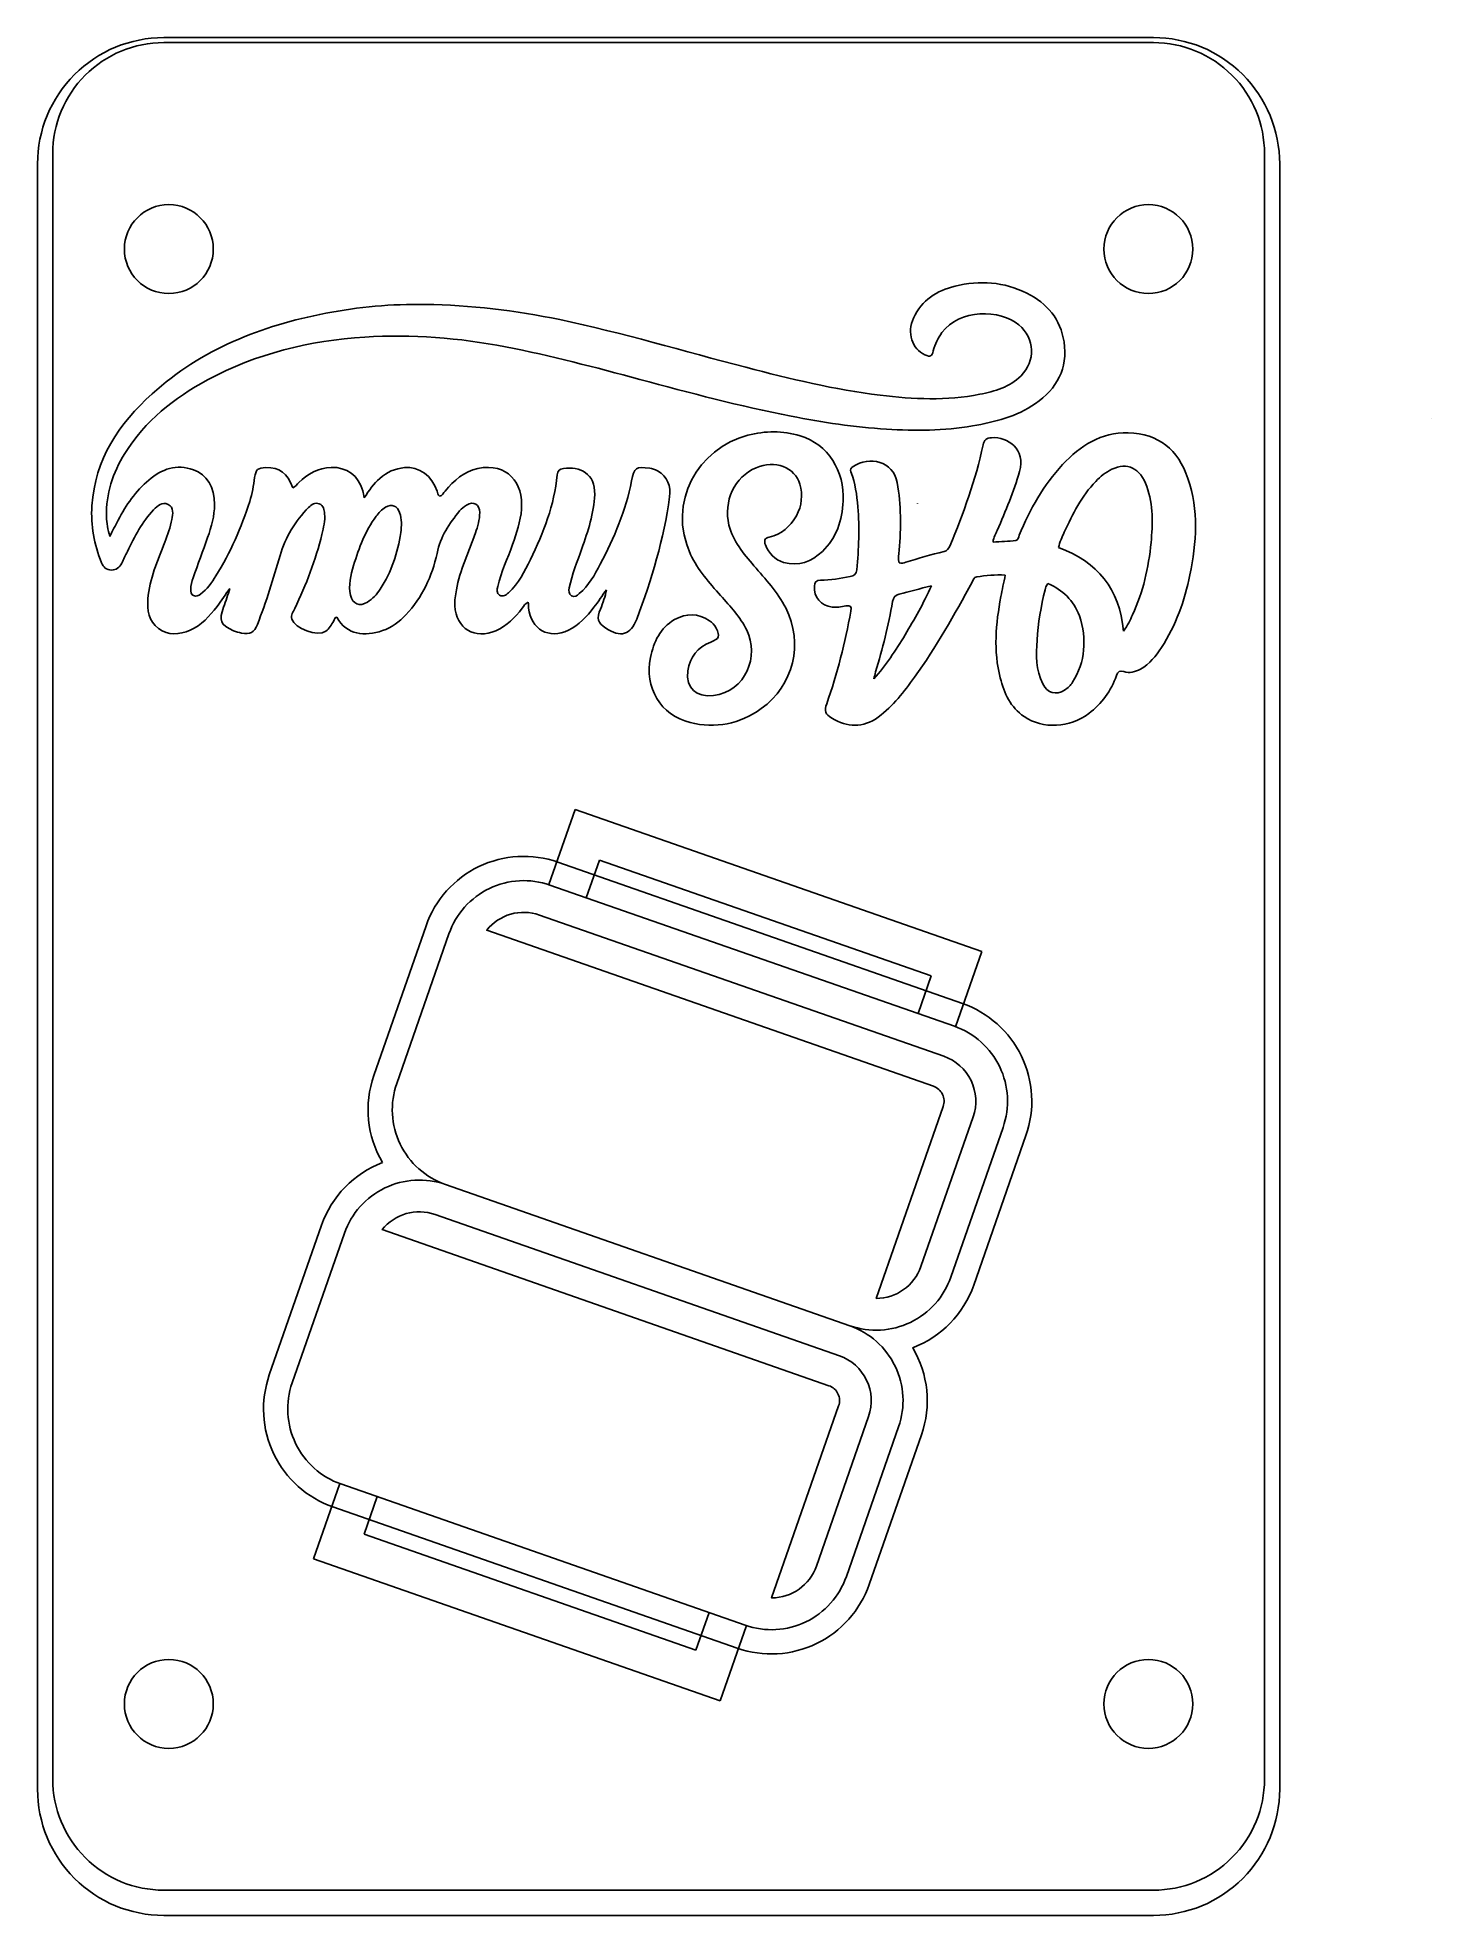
# Model space of a CAD drawing. Header units: millimetres. Extents: x -30.8 to 38.3, y -46.5 to 46.5.
import ezdxf

# ---------------------------------------------------------------- set-up
doc = ezdxf.new("R2010")
doc.units = ezdxf.units.MM
doc.layers.get('0').update_dxf_attribs({"linetype": 'CONTINUOUS'})

msp = doc.modelspace()

# ---------------------------------------------------------------- linework, layer by layer
for p, q in [((38.265, 27.603), (38.265, 27.601)), ((12.826, 23.4), (12.826, 23.402)), ((-5.436, 4.546), (-4.137, 8.264)), ((-4.137, 8.264), (16, 1.232)), ((-3.582, 3.899), (-2.931, 5.763)), ((-2.931, 5.763), (13.498, 0.026)), ((16, 1.232), (14.701, -2.486)), ((13.498, 0.026), (12.847, -1.839)), ((-17.085, -28.814), (-15.787, -25.095)), ((-14.584, -27.607), (-13.933, -25.743)), ((1.845, -33.344), (-14.584, -27.607)), ((3.051, -35.846), (-17.085, -28.814)), ((2.496, -31.48), (1.845, -33.344)), ((4.35, -32.127), (3.051, -35.846))]:
    msp.add_line(p, q)
for points in [[(-30.75, 40.22), (-30.75, -40.22, 0.414214), (-24.5, -46.47), (24.5, -46.47, 0.414214), (30.75, -40.22), (30.75, 40.22, 0.414214), (24.5, 46.47), (-24.5, 46.47, 0.414214)], [(-30, 40.72), (-30, -39.72, 0.414214), (-24.5, -45.22), (24.5, -45.22, 0.414214), (30, -39.72), (30, 40.72, 0.414214), (24.5, 46.22), (-24.5, 46.22, 0.414214)], [(-13.666, -9.208, 0.221661), (-16.689, -12.312), (-19.275, -19.717, 0.414214), (-16.125, -26.249), (3.897, -33.24, 0.414214), (10.428, -30.09), (13.014, -22.685, 0.221661), (12.58, -18.373, 0.221661), (15.603, -15.269), (18.19, -7.864, 0.414214), (15.039, -1.333), (-4.982, 5.659, 0.414214), (-11.513, 2.509), (-14.099, -4.896, 0.221661)], [(-10.554, -10.295), (9.468, -17.286, 0.414214), (14.471, -14.874), (17.057, -7.468, 0.414214), (14.644, -2.465), (-5.378, 4.526, 0.414214), (-10.38, 2.113), (-12.967, -5.292, 0.414214)], [(12.987, -14.356), (15.574, -6.95, 0.414214), (14.126, -3.949), (-5.896, 3.043, 0.317837), (-8.511, 2.293), (13.608, -5.432, -0.414214), (14.09, -6.432), (10.772, -15.935, 0.317837)], [(-15.729, -25.116, -0.414214), (-18.142, -20.113), (-15.556, -12.708, -0.414214), (-10.554, -10.295), (9.468, -17.286, -0.414214), (11.881, -22.289), (9.295, -29.695, -0.414214), (4.292, -32.108)], [(8.95, -18.77), (-11.071, -11.778, 0.317837), (-13.687, -12.528), (8.432, -20.253, -0.414214), (8.915, -21.253), (5.596, -30.756, 0.317837), (7.812, -29.177), (10.398, -21.771, 0.414214)]]:
    msp.add_lwpolyline(points, format="xyb", close=True)
for centre in [(-24.25, 36), (24.25, 36), (-24.25, -36), (24.25, -36)]:
    msp.add_circle(centre, 2.2)
for points in [[(12.622, 32.589), (13.029, 33.471), (13.773, 33.943), (14.676, 34.165)], [(14.676, 34.165), (15.897, 34.465), (17.1, 34.383), (18.236, 33.815)], [(18.236, 33.815), (19.233, 33.316), (19.902, 32.529), (20.073, 31.405)], [(-25.082, 28.837), (-22.629, 31.046), (-19.679, 32.214), (-16.478, 32.826)], [(-16.478, 32.826), (-14.853, 33.137), (-13.211, 33.288), (-11.557, 33.263)], [(-11.557, 33.263), (-9.313, 33.229), (-7.092, 32.969), (-4.895, 32.508)], [(13.188, 30.767), (12.548, 31.046), (12.288, 31.865), (12.622, 32.589)], [(17.836, 32.251), (16.935, 33.015), (14.869, 33.054), (14.026, 31.867)], [(-14.552, 31.644), (-17.283, 31.463), (-19.91, 30.839), (-22.337, 29.524)], [(-7.575, 31.161), (-9.882, 31.607), (-12.21, 31.799), (-14.552, 31.644)], [(-4.895, 32.508), (-1.79, 31.857), (1.248, 30.945), (4.317, 30.15)], [(14.026, 31.867), (13.83, 31.592), (13.684, 31.294), (13.598, 30.968)], [(17.943, 29.726), (18.674, 30.463), (18.629, 31.579), (17.836, 32.251)], [(-0.936, 29.554), (-3.136, 30.144), (-5.337, 30.728), (-7.575, 31.161)], [(13.598, 30.968), (13.524, 30.686), (13.456, 30.65), (13.188, 30.767)], [(20.073, 31.405), (20.274, 30.089), (19.72, 29.091), (18.655, 28.356)], [(4.317, 30.15), (6.512, 29.582), (8.715, 29.039), (10.971, 28.768)], [(-28.058, 23.298), (-27.897, 25.591), (-26.73, 27.355), (-25.082, 28.837)], [(-22.337, 29.524), (-23.983, 28.631), (-25.426, 27.5), (-26.43, 25.882)], [(6.557, 27.731), (4.031, 28.222), (1.547, 28.888), (-0.936, 29.554)], [(10.971, 28.768), (12.612, 28.57), (14.263, 28.491), (15.901, 28.817)], [(15.901, 28.817), (16.645, 28.965), (17.38, 29.159), (17.943, 29.726)], [(18.655, 28.356), (17.719, 27.711), (16.643, 27.44), (15.543, 27.251)], [(4.421, 26.787), (5.286, 27.013), (6.137, 27.023), (7.004, 26.762)], [(11.281, 27.089), (9.693, 27.185), (8.12, 27.428), (6.557, 27.731)], [(15.543, 27.251), (14.13, 27.007), (12.703, 27.004), (11.281, 27.089)], [(1.583, 20.89), (0.388, 23.469), (1.962, 26.143), (4.421, 26.787)], [(7.004, 26.762), (8.389, 26.344), (9.215, 25.008), (9.141, 23.531)], [(14.419, 21.306), (15.095, 22.931), (15.702, 24.579), (16.063, 26.306)], [(16.063, 26.306), (16.116, 26.562), (16.244, 26.65), (16.479, 26.666)], [(16.479, 26.666), (17.3, 26.724), (18.188, 26.087), (17.873, 24.995)], [(20.003, 25.333), (20.877, 26.275), (21.913, 26.938), (23.242, 26.905)], [(23.242, 26.905), (24.781, 26.866), (25.707, 26.083), (26.207, 24.643)], [(-26.43, 25.882), (-27.023, 24.926), (-27.358, 23.891), (-27.337, 22.759)], [(-25.244, 24.571), (-24.598, 25.121), (-23.868, 25.371), (-23.031, 25.083)], [(-20.003, 24.697), (-19.951, 25.08), (-19.838, 25.184), (-19.447, 25.188)], [(-19.447, 25.188), (-18.758, 25.196), (-18.392, 24.925), (-18.114, 24.188)], [(-17.81, 24.451), (-17.365, 24.882), (-16.851, 25.166), (-16.218, 25.194)], [(-16.218, 25.194), (-15.448, 25.229), (-14.847, 24.782), (-14.652, 24.033)], [(-13.802, 24.651), (-13.451, 24.962), (-13.043, 25.144), (-12.582, 25.19)], [(-12.582, 25.19), (-11.872, 25.26), (-11.21, 24.772), (-10.966, 24.022)], [(-10.573, 24.023), (-10.132, 24.541), (-9.637, 24.996), (-8.952, 25.141)], [(-8.952, 25.141), (-7.468, 25.455), (-6.695, 24.422), (-6.789, 23.121)], [(-5.027, 24.825), (-5.01, 25.031), (-4.892, 25.122), (-4.708, 25.147)], [(-4.708, 25.147), (-3.908, 25.255), (-3.128, 24.905), (-3.165, 23.856)], [(-1.339, 24.525), (-1.21, 25.193), (-1.128, 25.241), (-0.44, 25.154)], [(-0.44, 25.154), (-0.31, 25.137), (-0.192, 25.095), (-0.057, 25.028)], [(4.825, 25.183), (3.76, 24.727), (3.194, 23.52), (3.485, 22.34)], [(6.993, 24.363), (6.761, 25.201), (5.751, 25.578), (4.825, 25.183)], [(9.519, 24.969), (9.464, 25.106), (9.54, 25.172), (9.632, 25.234)], [(9.632, 25.234), (10.443, 25.777), (11.618, 25.511), (11.81, 24.445)], [(17.859, 21.836), (18.382, 23.12), (19.056, 24.312), (20.003, 25.333)], [(22.439, 25.104), (22.134, 24.959), (21.875, 24.748), (21.643, 24.505)], [(24.173, 24.259), (23.842, 25.16), (23.21, 25.47), (22.439, 25.104)], [(-26.754, 22.592), (-26.367, 23.34), (-25.889, 24.022), (-25.244, 24.571)], [(-23.031, 25.083), (-22.375, 24.858), (-21.979, 24.195), (-21.986, 23.365)], [(-20.244, 23.516), (-20.121, 23.901), (-20.056, 24.298), (-20.003, 24.697)], [(-18.114, 24.188), (-17.983, 24.244), (-17.905, 24.36), (-17.81, 24.451)], [(-14.572, 23.691), (-14.34, 24.069), (-14.102, 24.386), (-13.802, 24.651)], [(-6.347, 20.636), (-5.706, 21.968), (-5.152, 23.33), (-5.027, 24.825)], [(-2.888, 20.405), (-2.205, 21.714), (-1.621, 23.063), (-1.339, 24.525)], [(-0.057, 25.028), (0.463, 24.727), (0.611, 24.267), (0.54, 23.733)], [(6.824, 22.801), (7.099, 23.313), (7.139, 23.832), (6.993, 24.363)], [(9.867, 23.244), (9.816, 23.831), (9.739, 24.416), (9.519, 24.969)], [(11.81, 24.445), (12.01, 23.334), (12.017, 22.219), (11.905, 21.1)], [(17.873, 24.995), (17.583, 23.992), (17.183, 23.032), (16.767, 22.078)], [(21.643, 24.505), (20.945, 23.776), (20.497, 22.891), (20.083, 21.987)], [(24.382, 21.474), (24.467, 22.392), (24.503, 23.319), (24.173, 24.259)], [(26.207, 24.643), (26.754, 23.07), (26.631, 21.474), (26.305, 19.876)], [(-27.581, 20.478), (-27.941, 21.383), (-28.126, 22.32), (-28.058, 23.298)], [(-24.284, 23.365), (-24.581, 23.518), (-24.808, 23.298), (-25.001, 23.098)], [(-24.101, 22.622), (-24.053, 22.886), (-23.982, 23.209), (-24.284, 23.365)], [(-21.986, 23.365), (-21.99, 22.798), (-22.139, 22.258), (-22.327, 21.729)], [(-21.918, 19.822), (-21.199, 20.979), (-20.659, 22.22), (-20.244, 23.516)], [(-16.801, 23.39), (-17.01, 23.475), (-17.188, 23.361), (-17.329, 23.217)], [(-16.535, 22.899), (-16.558, 23.098), (-16.593, 23.305), (-16.801, 23.39)], [(-14.652, 24.033), (-14.628, 23.94), (-14.608, 23.845), (-14.572, 23.691)], [(-12.823, 22.96), (-12.935, 23.296), (-13.213, 23.402), (-13.522, 23.222)], [(-10.966, 24.022), (-10.937, 23.932), (-10.95, 23.822), (-10.841, 23.765)], [(-10.841, 23.765), (-10.709, 23.807), (-10.654, 23.929), (-10.573, 24.023)], [(-9.515, 23.327), (-9.639, 23.253), (-9.759, 23.155), (-9.851, 23.043)], [(-8.859, 22.957), (-8.862, 23.373), (-9.156, 23.541), (-9.515, 23.327)], [(-3.165, 23.856), (-3.198, 22.919), (-3.504, 22.048), (-3.802, 21.175)], [(0.54, 23.733), (0.264, 21.648), (-0.345, 19.651), (-1.082, 17.69)], [(9.141, 23.531), (9.092, 22.575), (8.816, 21.707), (8.107, 21.038)], [(9.813, 20.126), (9.91, 21.164), (9.956, 22.204), (9.867, 23.244)], [(-27.337, 22.759), (-27.331, 22.437), (-27.268, 22.117), (-27.175, 21.78)], [(-27.175, 21.78), (-27.035, 22.051), (-26.894, 22.321), (-26.754, 22.592)], [(-25.001, 23.098), (-25.577, 22.503), (-25.938, 21.77), (-26.3, 21.039)], [(-24.449, 21.498), (-24.307, 21.865), (-24.171, 22.236), (-24.101, 22.622)], [(-17.329, 23.217), (-17.993, 22.539), (-18.476, 21.748), (-18.741, 20.836)], [(-16.673, 21.882), (-16.594, 22.215), (-16.493, 22.548), (-16.535, 22.899)], [(-13.985, 22.775), (-14.518, 22.054), (-14.835, 21.234), (-15.1, 20.338)], [(-13.522, 23.222), (-13.712, 23.112), (-13.856, 22.95), (-13.985, 22.775)], [(-12.766, 21.968), (-12.718, 22.297), (-12.714, 22.635), (-12.823, 22.96)], [(-9.851, 23.043), (-10.364, 22.419), (-10.799, 21.771), (-10.971, 20.942)], [(-9.067, 21.952), (-8.954, 22.277), (-8.856, 22.608), (-8.859, 22.957)], [(-6.789, 23.121), (-6.833, 22.521), (-7.039, 21.953), (-7.231, 21.385)], [(3.485, 22.34), (3.683, 21.536), (4.2, 20.932), (4.722, 20.329)], [(5.482, 21.744), (6.074, 21.894), (6.516, 22.248), (6.824, 22.801)], [(-25.286, 18.687), (-25.206, 19.68), (-24.803, 20.584), (-24.449, 21.498)], [(-22.327, 21.729), (-22.564, 21.063), (-22.81, 20.399), (-23.051, 19.735)], [(-18.015, 18.21), (-17.449, 19.391), (-16.975, 20.606), (-16.673, 21.882)], [(-13.78, 19.169), (-13.226, 20.024), (-12.914, 20.968), (-12.766, 21.968)], [(-10.01, 19.136), (-9.836, 20.122), (-9.393, 21.017), (-9.067, 21.952)], [(-7.231, 21.385), (-7.467, 20.688), (-7.799, 20.025), (-7.962, 19.301)], [(5.291, 21.361), (5.205, 21.575), (5.25, 21.685), (5.482, 21.744)], [(16.767, 22.078), (16.693, 21.909), (16.585, 21.753), (16.558, 21.502)], [(16.558, 21.502), (16.944, 21.525), (17.318, 21.535), (17.689, 21.576)], [(17.689, 21.576), (17.798, 21.588), (17.819, 21.738), (17.859, 21.836)], [(20.083, 21.987), (19.974, 21.749), (19.858, 21.509), (19.807, 21.225)], [(23.466, 17.897), (23.989, 19.034), (24.266, 20.238), (24.382, 21.474)], [(-27.09, 20.115), (-27.334, 20.117), (-27.495, 20.262), (-27.581, 20.478)], [(-26.579, 20.454), (-26.683, 20.243), (-26.85, 20.113), (-27.09, 20.115)], [(-26.3, 21.039), (-26.396, 20.845), (-26.484, 20.647), (-26.579, 20.454)], [(-18.741, 20.836), (-19.076, 19.685), (-19.421, 18.538), (-19.866, 17.424)], [(-10.971, 20.942), (-11.207, 19.803), (-11.703, 18.764), (-12.514, 17.904)], [(-7.424, 18.994), (-6.931, 19.454), (-6.631, 20.043), (-6.347, 20.636)], [(-3.802, 21.175), (-4.021, 20.535), (-4.296, 19.912), (-4.424, 19.242)], [(3.072, 18.852), (2.512, 19.485), (1.944, 20.111), (1.583, 20.89)], [(6.19, 20.496), (5.742, 20.627), (5.462, 20.934), (5.291, 21.361)], [(8.107, 21.038), (7.574, 20.534), (6.941, 20.277), (6.19, 20.496)], [(11.905, 21.1), (11.884, 20.887), (11.854, 20.676), (11.906, 20.471)], [(11.906, 20.471), (12.033, 20.416), (12.135, 20.474), (12.234, 20.503)], [(12.234, 20.503), (12.865, 20.69), (13.493, 20.886), (14.135, 21.032)], [(14.135, 21.032), (14.283, 21.065), (14.363, 21.172), (14.419, 21.306)], [(19.807, 21.225), (21.715, 20.526), (22.838, 19.2), (23.015, 17.089)], [(-23.051, 19.735), (-23.119, 19.549), (-23.168, 19.36), (-23.164, 19.16)], [(-22.674, 18.925), (-22.355, 19.165), (-22.125, 19.489), (-21.918, 19.822)], [(-15.1, 20.338), (-15.244, 19.856), (-15.367, 19.369), (-15.253, 18.865)], [(-3.925, 18.949), (-3.46, 19.349), (-3.165, 19.874), (-2.888, 20.405)], [(4.722, 20.329), (5.293, 19.668), (5.89, 19.022), (6.293, 18.238)], [(7.714, 19.312), (7.726, 19.512), (7.797, 19.615), (8.018, 19.612)], [(8.018, 19.612), (8.512, 19.604), (8.993, 19.712), (9.478, 19.789)], [(9.478, 19.789), (9.679, 19.821), (9.793, 19.912), (9.813, 20.126)], [(15.522, 19.523), (14.651, 17.904), (13.745, 16.306), (12.669, 14.811)], [(15.748, 19.777), (15.615, 19.754), (15.578, 19.627), (15.522, 19.523)], [(17.164, 19.867), (16.671, 19.893), (16.208, 19.855), (15.748, 19.777)], [(16.947, 18.802), (17.011, 19.147), (17.087, 19.49), (17.164, 19.867)], [(26.305, 19.876), (26.043, 18.595), (25.613, 17.381), (24.896, 16.279)], [(-24.766, 17.228), (-25.252, 17.587), (-25.331, 18.133), (-25.286, 18.687)], [(-23.164, 19.16), (-23.161, 19.039), (-23.161, 18.917), (-23.032, 18.856)], [(-23.032, 18.856), (-22.899, 18.792), (-22.777, 18.847), (-22.674, 18.925)], [(-21.233, 19.204), (-21.442, 18.907), (-21.643, 18.603), (-21.862, 18.313)], [(-21.539, 18.28), (-21.425, 18.582), (-21.318, 18.886), (-21.233, 19.204)], [(-15.253, 18.865), (-15.156, 18.433), (-14.789, 18.289), (-14.419, 18.528)], [(-14.419, 18.528), (-14.162, 18.694), (-13.948, 18.909), (-13.78, 19.169)], [(-10.088, 18.347), (-10.103, 18.614), (-10.056, 18.874), (-10.01, 19.136)], [(-7.962, 19.301), (-7.999, 19.138), (-8.027, 18.972), (-7.87, 18.876)], [(-7.87, 18.876), (-7.701, 18.772), (-7.554, 18.872), (-7.424, 18.994)], [(-4.424, 19.242), (-4.454, 19.086), (-4.463, 18.94), (-4.317, 18.846)], [(-4.317, 18.846), (-4.16, 18.744), (-4.038, 18.853), (-3.925, 18.949)], [(-2.586, 19.142), (-2.791, 18.851), (-2.986, 18.553), (-3.204, 18.271)], [(-2.878, 18.184), (-2.811, 18.337), (-2.76, 18.497), (-2.706, 18.655)], [(-2.706, 18.655), (-2.653, 18.811), (-2.604, 18.968), (-2.586, 19.142)], [(4.365, 17.142), (4.047, 17.795), (3.548, 18.316), (3.072, 18.852)], [(8.59, 18.285), (8.039, 18.348), (7.681, 18.77), (7.714, 19.312)], [(11.911, 18.918), (11.71, 18.868), (11.622, 18.752), (11.587, 18.555)], [(13.513, 19.342), (12.929, 19.186), (12.421, 19.045), (11.911, 18.918)], [(12.207, 16.91), (12.658, 17.682), (13.111, 18.453), (13.513, 19.342)], [(16.917, 14.774), (16.572, 16.119), (16.694, 17.461), (16.947, 18.802)], [(19.136, 19.141), (18.933, 18.321), (18.786, 17.489), (18.736, 16.648)], [(19.279, 19.45), (19.177, 19.333), (19.159, 19.236), (19.136, 19.141)], [(20.834, 17.855), (20.533, 18.608), (20.017, 19.139), (19.279, 19.45)], [(-21.862, 18.313), (-22.227, 17.832), (-22.636, 17.392), (-23.199, 17.14)], [(-21.046, 17.115), (-21.692, 17.391), (-21.788, 17.625), (-21.539, 18.28)], [(-18.161, 17.686), (-18.22, 17.889), (-18.094, 18.045), (-18.015, 18.21)], [(-16.48, 17.085), (-16.876, 16.804), (-18.026, 17.217), (-18.161, 17.686)], [(-15.936, 17.788), (-16.043, 17.769), (-16.043, 17.664), (-16.087, 17.596)], [(-13.673, 17.117), (-14.557, 16.825), (-15.419, 16.876), (-15.936, 17.788)], [(-12.514, 17.904), (-12.84, 17.558), (-13.216, 17.268), (-13.673, 17.117)], [(-8.064, 17.115), (-9.091, 16.652), (-10.028, 17.226), (-10.088, 18.347)], [(-6.75, 18.226), (-7.105, 17.757), (-7.522, 17.358), (-8.064, 17.115)], [(-6.456, 18.522), (-6.614, 18.458), (-6.671, 18.329), (-6.75, 18.226)], [(-6.434, 18.233), (-6.443, 18.319), (-6.447, 18.406), (-6.456, 18.522)], [(-4.465, 17.141), (-5.433, 16.678), (-6.319, 17.17), (-6.434, 18.233)], [(-3.204, 18.271), (-3.554, 17.818), (-3.936, 17.395), (-4.465, 17.141)], [(-2.612, 17.24), (-3.019, 17.512), (-3.078, 17.73), (-2.878, 18.184)], [(-1.082, 17.69), (-1.382, 16.894), (-1.892, 16.759), (-2.612, 17.24)], [(-0.404, 15.787), (-0.231, 16.558), (0.067, 17.25), (0.794, 17.661)], [(0.794, 17.661), (1.375, 17.989), (1.954, 17.99), (2.517, 17.609)], [(6.293, 18.238), (7.188, 16.494), (6.68, 14.401), (5.08, 13.258)], [(8.322, 13.5), (8.85, 14.994), (9.233, 16.524), (9.519, 18.081)], [(9.263, 18.338), (9.043, 18.293), (8.819, 18.259), (8.59, 18.285)], [(9.519, 18.081), (9.562, 18.318), (9.503, 18.387), (9.263, 18.338)], [(11.587, 18.555), (11.38, 17.376), (11.084, 16.219), (10.747, 15.071)], [(20.499, 14.564), (21.13, 15.591), (21.212, 16.679), (20.834, 17.855)], [(23.015, 17.089), (23.23, 17.382), (23.347, 17.639), (23.466, 17.897)], [(-23.199, 17.14), (-23.732, 16.902), (-24.277, 16.866), (-24.766, 17.228)], [(-20.651, 16.998), (-20.786, 17.021), (-20.92, 17.061), (-21.046, 17.115)], [(-19.866, 17.424), (-20.027, 17.021), (-20.218, 16.921), (-20.651, 16.998)], [(-16.087, 17.596), (-16.205, 17.415), (-16.299, 17.214), (-16.48, 17.085)], [(2.517, 17.609), (2.657, 17.514), (2.77, 17.393), (2.848, 17.241)], [(2.848, 17.241), (3.059, 16.827), (3.013, 16.722), (2.58, 16.553)], [(2.713, 13.91), (4.339, 14.101), (4.982, 15.873), (4.365, 17.142)], [(10.659, 14.731), (11.258, 15.396), (11.727, 16.131), (12.207, 16.91)], [(2.58, 16.553), (1.93, 16.298), (1.536, 15.809), (1.45, 15.127)], [(18.736, 16.648), (18.693, 15.914), (18.673, 15.171), (19.022, 14.483)], [(24.896, 16.279), (24.621, 15.856), (24.313, 15.463), (23.856, 15.216)], [(1.555, 12.569), (0.117, 12.915), (-0.734, 14.326), (-0.404, 15.787)], [(1.45, 15.127), (1.341, 14.256), (1.868, 13.811), (2.713, 13.91)], [(10.747, 15.071), (10.714, 14.959), (10.688, 14.844), (10.659, 14.731)], [(22.672, 14.893), (22.397, 14.136), (21.946, 13.505), (21.302, 13.016)], [(23.034, 15.089), (22.815, 15.161), (22.74, 15.081), (22.672, 14.893)], [(23.856, 15.216), (23.597, 15.077), (23.318, 14.996), (23.034, 15.089)], [(12.669, 14.811), (12.152, 14.093), (11.609, 13.395), (10.877, 12.841)], [(18.097, 12.862), (17.425, 13.321), (17.111, 14.016), (16.917, 14.774)], [(19.022, 14.483), (19.255, 14.024), (19.669, 13.906), (20.102, 14.177)], [(20.102, 14.177), (20.264, 14.277), (20.4, 14.403), (20.499, 14.564)], [(5.08, 13.258), (4.015, 12.497), (2.832, 12.262), (1.555, 12.569)], [(8.574, 12.79), (8.246, 12.991), (8.193, 13.136), (8.322, 13.5)], [(21.302, 13.016), (20.367, 12.305), (19.019, 12.23), (18.097, 12.862)], [(10.877, 12.841), (10.107, 12.288), (9.343, 12.319), (8.574, 12.79)]]:
    msp.add_open_spline(points, degree=3)

doc.saveas('drawing.dxf')
